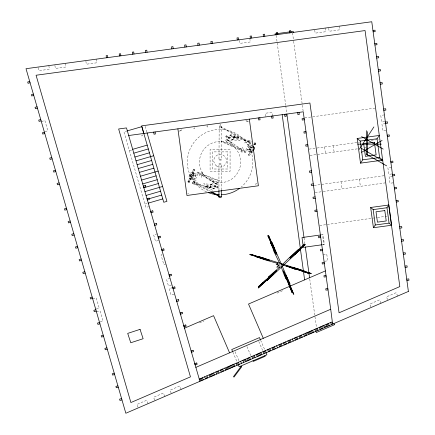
<?xml version="1.0" encoding="UTF-8"?>
<svg xmlns="http://www.w3.org/2000/svg" width="435" height="435" viewBox="0 0 435 435"><rect width="100%" height="100%" fill="white"/><g stroke="black" fill="none" stroke-linecap="round" stroke-linejoin="round"><path stroke-width="0.33" stroke-dasharray="2.17 1.63" d="M198.039 173.576L218.386 182.548L217.44 184.69L215.428 186.359L210.839 184.337L209.523 188.872L210.464 186.729L210.839 184.337L214.232 183.276L216.842 183.151L217.913 183.619M194.798 182.379L195.206 180.003L196.544 180.59M201.111 177.491L202.199 172.853L201.128 172.38L199.235 176.664M245.286 151.195L225.401 141.239L226.45 139.146L228.544 137.574L233.029 139.82L234.563 135.356L233.513 137.449L233.029 139.82L229.588 140.717L226.972 140.717L225.923 140.19M242.409 147.139L241.093 151.717L242.143 152.239L244.236 148.052M247.118 144.262L248.428 144.915L248.95 142.56M188.632 180.514L188.007 181.944L193.673 169.09L194.657 169.525L188.991 182.379L188.007 181.944L188.578 180.487L189.698 180.982L188.975 182.368L189.698 180.982M188.007 181.944L188.578 180.487M198.197 173.01L198.36 172.597L219.24 180.612L219.077 181.025L198.338 173.065L198.36 172.597M191.269 174.43L190.323 176.566L190.921 178.111L193.537 177.986L194.135 179.53L193.064 179.057L190.448 179.182L188.779 177.17L190.671 172.885L193.281 172.76L195.424 173.701L194.956 174.772L191.868 175.968L193.064 179.057L192.591 180.128L190.448 179.182L193.281 172.76L194.956 174.772L196.022 175.245L194.483 175.843L192.814 173.826L190.731 174.19L189.725 175.028L189.791 176.333L190.921 178.111L192.466 177.513L193.412 175.37L192.814 173.826M188.991 182.379L189.622 180.949M199.616 184.505L193.314 184.282L192.248 183.815L197.441 172.032L198.512 172.505L193.787 183.217L192.716 182.743L195.206 180.003M217.315 182.08L214.482 188.502L208.387 187.055L205.238 186.985L207.256 185.315L206.31 187.458M207.381 187.931L207.854 186.86L210.464 186.729M216.26 187.371L216.733 186.3M216.799 187.605L217.272 186.533M217.331 187.844L217.804 186.773M221.219 141.511L221.567 141.103L221.219 141.511L244.889 152.163L245.101 151.69L221.426 141.043M193.928 183.108L194.179 182.575M226.189 137.052L226.711 136.003M226.711 137.313L227.233 136.269M227.233 137.574L227.755 136.53M226.445 141.761L229.593 135.481L231.686 133.915L249.478 142.821M233.513 137.449L236.134 137.449L236.656 136.405M237.7 136.927L236.656 139.021L238.75 137.449L235.607 137.232L229.593 135.481L238.619 137.716M251.044 142.299L245.808 152.767L244.758 152.245L250 141.777L251.044 142.299L248.428 144.915M253.007 146.149L248.461 155.404L249.424 155.888L252.643 149.645M252.088 150.679L253.137 148.585L248.95 146.486M253.137 151.201L252.61 152.245L249.994 152.245L247.901 151.195L248.423 150.151L251.566 149.107L250.522 145.964L251.044 144.92L252.615 145.703M221.034 127.515L221.344 126.987M249.538 142.397L249.848 141.875M278.976 265.105L279.863 264.279L280.618 264.513M198.545 184.032L214.482 188.502L212.465 190.171L194.26 182.145M199.464 322.922L204.053 320.948M277.068 293.125L283.696 290.27M248.95 149.102L247.379 149.629L248.423 150.151L249.994 152.245L248.95 149.102L250.517 151.201L252.61 150.94L247.901 148.58M41.336 121.582L44.876 120.555L47.839 130.788L44.299 131.81M127.341 130.859L123.953 131.843L145.861 207.457L148.688 206.641M129.451 150.809L131.707 150.157M145.252 203.999L147.068 203.471M157.176 233.84L153.642 234.862L155.507 241.311L159.047 240.283M162.07 254.616L161.032 254.921L163.854 264.665L165.414 264.214M92.726 298.948L96.26 297.921L99.223 308.149L95.689 309.176M170.085 278.389L166.551 279.411L168.416 285.855L171.95 284.833M172.755 287.606L169.22 288.628L171.085 295.071L174.625 294.049M96.488 311.949L100.028 310.927L102.992 321.155L99.452 322.177M195.598 182.733L199.219 181.77M192.27 172.831C190.949 173.56 194.673 172.804 192.449 172.804M244.503 142.952L248.167 142.169M251.006 152.223C252.42 151.576 248.564 152.13 250.832 152.239M192.248 183.815L196.402 183.086M304.761 117.885L312.102 116.863M312.77 116.77L374.818 108.13M309.111 149.123L316.501 148.09M317.115 148.009L357.815 142.343M358.358 142.267L359.696 142.082M371.104 140.494L379.168 139.369M309.992 155.447L357.885 148.781M364.579 147.846L365.917 147.661M314.168 185.435L384.17 175.691M315.168 192.634L322.574 191.607M323.232 191.514L385.176 182.89M319.752 225.526L376.96 217.56M377.634 217.467L387.058 216.157M321.041 234.895L323.015 234.623L324.385 244.448L321.748 244.818M322.302 244.861L323.912 244.633L322.525 234.688M323.123 254.676L326.767 254.165L327.696 260.81L324.048 261.321M180.166 130.641L181.536 130.456L181.395 129.418M178.725 131.114L180.253 130.908L180.014 129.146M248.521 121.691L247.384 121.849L247.14 120.044M384.415 114.889L380.766 115.384L381.669 122.028L385.318 121.534M385.6 123.627L381.952 124.122L382.854 130.772L386.503 130.277M256.927 183.619L255.796 183.771L256.03 185.506M187.719 193.531L188.736 193.396M391.522 167.209L387.873 167.703L388.776 174.353L392.424 173.859M392.729 176.115L389.08 176.61L389.983 183.255L393.631 182.76M247.384 141.777L251.571 141.255M210.181 186.604L215.428 186.359M218.946 164.153L221.295 164.153M252.485 145.964L250.522 145.964L249.472 145.442L249.994 147.014L252.615 147.014L251.044 147.536L249.994 149.629L250.517 151.201M228.544 137.574L233.796 137.59M219.169 126.938L221.524 126.949M218.979 159.542L221.328 159.558M244.242 140.2L250.522 140.728M205.358 186.718L214.482 188.502M279.063 265.301L280.222 265.665M229.593 135.481L245.291 140.728M219.24 180.612L219.077 181.025M190.198 173.957L195.554 176.316M191.868 175.968L195.081 177.388M189.791 176.333L194.608 178.459M206.783 186.387L207.854 186.86M245.101 151.69L244.889 152.163M236.134 137.449L237.178 137.977M248.428 147.536L251.566 149.107M211.187 191.541L194.108 182.537L193.858 183.075L209.833 191.492M202.324 175.463L216.369 184.217L210.888 179.242L210.513 180.101L216.369 184.217M227.494 139.668L233.144 144.072L232.725 144.909L227.494 139.668L241.099 149.102M202.199 172.853L204.466 176.409M239.005 148.052L241.093 151.717M397.666 296.056L396.209 292.673L386.432 296.893L387.889 300.275M380.962 303.26L379.499 299.878L369.723 304.092L371.18 307.474M260.608 340.175L264.752 349.794M258.787 341.497L262.724 350.626M246.922 346.608L250.859 355.743M235.058 351.719L238.994 360.854M232.85 352.138L236.993 361.762M181.188 389.39L179.731 386.008L169.949 390.222L171.406 393.604M164.773 396.464L163.315 393.082L153.533 397.302L154.99 400.684M148.052 403.675L146.595 400.292L136.818 404.506L138.276 407.889M193.281 172.76L194.483 175.843M145.203 126.389L146.905 132.256M359.375 179.144L360.376 186.343M341.04 181.694L342.046 188.893M333.237 145.763L334.113 152.087M324.559 146.97L325.44 153.294M304.049 237.918L305.049 245.128M309.753 279.069L316.468 327.506M339.18 26.176L339.675 29.825L329.121 31.255L328.626 27.606M325.201 28.074L325.695 31.722L315.141 33.152L314.646 29.504M292.516 32.881L293.565 40.58M293.652 41.254L303.146 111.148M276.203 35.409L285.697 105.341M285.784 105.977L286.785 113.372M272.533 115.987L272.038 112.339L265.388 113.241L265.888 116.89M249.799 38.313L250.294 41.961L239.745 43.391L239.25 39.743M246.77 120.011L246.982 121.572L245.612 121.756L245.47 120.718M220.686 124.084L220.828 125.122L219.457 125.307L219.245 123.752M207.479 125.351L207.691 126.906L206.32 127.091L206.179 126.052M194.472 127.645L194.614 128.684L193.243 128.869L193.102 127.83M142.174 134.747L142.316 135.785L140.945 135.97L140.804 134.932M96.363 59.149L96.858 62.798L86.309 64.228L85.809 60.579M65.38 63.352L65.875 67.001L55.321 68.436L54.826 64.788M48.861 65.598L49.356 69.247L38.802 70.677L38.307 67.028M221.295 189.997L221.295 163.631L218.946 163.631L218.946 190.519M206.582 191.889A32.717 32.717 0 0 1 192.575 144.349A32.717 32.717 0 0 1 241.653 137.487A32.717 32.717 0 0 1 241.229 187.045M219.175 126.416L218.974 160.064L221.328 160.08L221.529 126.427L219.175 126.416M189.671 177.953L190.53 179.041L189.709 177.926M194.641 169.519L194.086 170.977L194.657 169.525M249.086 153.974L248.477 155.415L249.108 153.985M210.839 184.337L209.893 186.479L203.776 183.782L210.839 184.337M218.337 187.006L217.87 188.078L213.047 185.952L211.144 184.473L213.52 184.88L218.337 187.006M226.189 135.742L225.662 136.791L230.371 139.146L232.73 139.673L230.898 138.102L226.189 135.742M234.073 137.732L233.029 139.82L240.055 140.722L234.073 137.732M193.689 169.101L192.988 170.493L193.689 169.101M221.268 126.949L220.958 127.471L249.614 142.441L249.924 141.913L221.268 126.949M230.071 149.553L210.089 149.553L210.089 171.352L230.071 171.352L230.071 149.553M227.733 151.891L212.432 151.891L212.432 169.008L227.733 169.008L227.733 151.891M209.382 179.688A20.597 20.597 0 0 0 240.669 162.543A20.597 20.597 0 0 0 210.176 144.018A20.597 20.597 0 0 0 209.382 179.688M216.298 165.876A6.4 6.4 0 0 0 226.499 161.548A6.4 6.4 0 0 0 217.647 154.876A6.4 6.4 0 0 0 216.298 165.876"/><path stroke-width="0.65" d="M254.051 144.241L254.752 142.849L255.715 143.327L255.019 144.725M253.398 150.679L254.709 148.063L253.072 146.095M359.201 149.384L373.91 126.911M360.506 163.147L362.763 159.824L360.218 141.065L357.157 138.46L379.304 135.454L377.047 138.776L379.597 157.541L382.653 160.14L360.506 163.147L357.157 138.46M373.415 227.722L375.264 224.993L373.176 209.61L370.663 207.479L388.825 205.016L391.576 225.254L373.415 227.722L370.663 207.479M391.576 225.254L389.064 223.122L386.976 207.74L388.825 205.016M282.766 264.257C287.845 258.89 293.293 253.991 298.785 249.179L289.873 258.031L304.299 244.394L293.739 254.986L305.272 244.486L290.254 258.33L298.062 251.544C303.222 247.129 297.567 252.044 295.289 254.225L295.903 253.681L267.095 280.526L273.441 274.278L258.243 288.008L276.627 270.532L258.58 286.866L263.898 281.978A22.538 0.696 -42.8 0 1 258.618 286.54L259.771 285.425A33.903 1.044 -42.8 0 0 272.827 273.658C259.488 284.691 278.998 267.563 280.086 266.916L276.747 267.172L278.53 265.519M253.817 147.258L253.529 146.492M361.637 152.261L382.12 140.434M184.516 328.191L213.563 315.669L229.577 352.834M325.38 270.913L248.521 304.032L263.289 338.305M195.864 367.363L330.72 309.247L303.238 111.817L128.695 135.519M199.148 379.179L331.704 322.03L332.612 324.108L330.72 309.247M334.374 324.738L316.321 332.519L315.815 331.345M29.7 81.41L27.688 81.998L28.068 83.324L30.086 82.742M33.37 94.09L31.358 94.672L31.744 95.999L33.756 95.417M37.046 106.765L35.034 107.347L35.414 108.674L37.426 108.092M40.732 119.5L38.72 120.082L39.106 121.408L41.118 120.827M44.408 132.175L42.391 132.762L42.777 134.089L44.789 133.501M127.341 130.859L141.853 126.656L163.761 202.275L166.926 201.356L147.095 132.909M51.749 157.53L49.737 158.112L50.123 159.438L52.135 158.857M55.424 170.205L53.413 170.786L53.799 172.119L55.81 171.531M132.691 149.325L147.204 145.116M133.806 153.163L148.319 148.96M134.921 157.008L149.428 152.805M59.095 182.869L57.083 183.45L57.463 184.783L59.475 184.195M136.03 160.852L153.707 155.73M137.145 164.691L151.657 160.488M138.259 168.535L152.772 164.332M139.374 172.38L153.881 168.176M140.483 176.224L158.161 171.102M141.598 180.063L156.111 175.86M142.713 183.907L157.225 179.704M66.446 208.256L64.434 208.838L64.82 210.165L66.832 209.583M143.827 187.751L158.335 183.548M144.937 191.59L162.614 186.474M146.051 195.435L160.564 191.231M70.138 220.991L68.126 221.573L68.507 222.899L70.524 222.318M149.058 198.73L161.679 195.076M148.281 203.123L162.788 198.915M73.809 233.666L71.797 234.247L72.183 235.58L74.195 234.992M77.484 246.34L75.472 246.928L75.853 248.254L77.865 247.673M81.155 259.021L79.143 259.603L79.529 260.929L81.541 260.347M84.83 271.696L82.813 272.277L83.199 273.604L85.211 273.022M92.182 297.067L90.165 297.654L90.551 298.981L92.563 298.399M95.852 309.747L93.84 310.329L94.226 311.656L96.238 311.074M99.539 322.482L97.527 323.064L97.913 324.39L99.925 323.809M103.215 335.157L101.203 335.738L101.589 337.065L103.601 336.483M106.885 347.831L104.873 348.413L105.259 349.745L107.271 349.158M114.231 373.187L112.219 373.768L112.605 375.095L114.617 374.513M117.901 385.85L115.889 386.432L116.275 387.759L118.287 387.177M121.582 398.558L119.571 399.145L119.957 400.472L121.969 399.89M279.042 263.083L279.471 262.936L273.691 250.984L272.935 248.14L270.331 242.154L275.915 254.007L267.797 235.629L274.55 249.788L268.591 235.563L276.578 254.285L272.973 245.03C270.461 238.364 273.707 246.732 274.615 248.63L274.316 247.89L290.009 284.142L286.11 275.768L293.815 294.392L283.337 270.853L292.532 293.011L289.726 286.399A22.538 0.723 66.7 0 1 292.124 292.624L291.445 291.124A33.903 1.087 66.7 0 0 284.86 275.159L286.502 279.58C284.55 276.698 282.598 270.537 280.934 266.051M304.152 118.402L302.08 118.69L302.271 120.06L304.342 119.772M305.974 131.473L303.896 131.761L304.087 133.132L306.164 132.844M307.79 144.545L305.718 144.833L305.908 146.203L307.98 145.915M311.438 170.748L309.367 171.037L309.557 172.407L311.629 172.119M313.265 183.858L311.188 184.146L311.378 185.511L313.456 185.223M315.081 196.914L313.004 197.202L313.195 198.572L315.272 198.284M316.903 209.985L314.826 210.274L315.016 211.644L317.093 211.356M320.383 234.987L302.01 237.532L303.369 247.363L321.748 244.818M320.541 236.129L318.463 236.417L318.654 237.787L320.731 237.499M322.362 249.201L320.285 249.489L320.475 250.859L322.553 250.571M324.189 262.332L322.112 262.62L322.302 263.991L324.379 263.702M326.005 275.404L323.934 275.692L324.124 277.062L326.196 276.774M327.827 288.476L325.75 288.764L325.94 290.134L328.017 289.846M289.721 31.896L275.056 33.886L275.186 34.865M290.776 31.755L293.255 31.418L293.391 32.391M372.953 30.472L375.03 30.189L375.215 31.559L373.138 31.842M374.736 43.609L376.813 43.326L376.998 44.696L374.921 44.979M376.514 56.686L378.586 56.409L378.776 57.773L376.699 58.056M378.292 69.801L380.369 69.518L380.554 70.889L378.477 71.171M380.065 82.867L382.142 82.585L382.327 83.955L380.255 84.238M383.621 109.022L385.693 108.739L385.883 110.109L383.806 110.392M385.394 122.099L387.471 121.816L387.656 123.187L385.579 123.469M387.172 135.176L389.243 134.893L389.434 136.264L387.357 136.546M360.218 141.065L377.047 138.776M362.763 159.824L379.597 157.541M390.728 161.39L392.805 161.108L392.99 162.478L390.918 162.761M392.511 174.506L394.588 174.223L394.773 175.593L392.696 175.87M394.284 187.567L396.361 187.284L396.546 188.654L394.469 188.937M396.062 200.644L398.134 200.366L398.324 201.731L396.247 202.014M373.176 209.61L386.976 207.74M375.264 224.993L389.064 223.122M399.613 226.804L401.69 226.521L401.875 227.891L399.798 228.168M401.385 239.881L403.462 239.598L403.647 240.968L401.576 241.251M403.169 253.018L405.246 252.735L405.431 254.105L403.359 254.388M404.947 266.095L407.024 265.812L407.209 267.182L405.132 267.465M406.725 279.172L408.797 278.889L408.987 280.26L406.91 280.542M357.69 144.148L381.343 144.148M218.946 196.761L221.295 196.761M277.699 263.115L277.274 263.028L278.476 265.818M278.482 265.116L276.165 264.382L277.998 263.512L265.04 259.831L256.253 256.77L268.977 260.478L249.717 254.524L264.98 258.923L250.598 254.257L269.733 260.364L260.445 257.183C253.774 254.845 262.283 257.765 264.262 258.33L263.512 258.08L301.221 269.939L292.271 267.308L304.707 271.239L292.184 267.465L311.34 273.533L286.611 265.937L309.312 273.349L302.483 271.152A22.538 0.484 17.5 0 1 308.703 273.3L307.115 272.821A33.903 0.729 17.5 0 0 290.797 267.476L295.245 269.221L281.336 264.491M253.98 144.208L254.257 144.344M254.812 144.621L255.089 144.763M211.78 191.851L218.919 195.614M210.942 192.08L219.256 196.462M361.605 136.623L383.213 149.102M361.273 148.297L382.882 160.771M366.183 154.055L386.671 165.882M333.868 323.564L334.374 324.738M330.589 322.509L331.486 324.592M328.338 323.482L329.235 325.559M327.212 323.966L328.11 326.043M326.092 324.45L326.984 326.527M325.413 325.973L325.864 327.017M323.841 325.418L324.738 327.501M322.716 325.902L323.161 326.946M321.59 326.391L322.487 328.469M320.464 326.875L321.362 328.952M319.344 327.359L320.236 329.436M317.093 328.327L317.99 330.41M315.968 328.811L316.642 330.372M314.842 329.3L315.739 331.378M312.596 330.268L313.494 332.345M311.471 330.752L312.368 332.835M310.345 331.236L311.242 333.319M309.22 331.72L310.117 333.803M308.094 332.209L308.991 334.287M306.974 332.693L307.42 333.732M305.849 333.177L306.746 335.254M304.946 334.183L305.62 335.744M303.597 334.145L304.495 336.228M301.346 335.119L302.243 337.196M300.226 335.603L301.118 337.68M299.101 336.086L299.998 338.164M296.849 337.054L297.747 339.137M295.724 337.538L296.621 339.621M294.598 338.028L295.495 340.105M292.353 338.995L293.25 341.073M290.101 339.963L290.999 342.046M288.976 340.447L289.873 342.53M287.856 340.937L288.748 343.014M285.605 341.905L286.502 343.982M284.479 342.388L285.376 344.471M283.354 342.872L284.251 344.955M281.108 343.846L282 345.923M279.982 344.33L280.879 346.407M278.857 344.814L279.754 346.891M276.606 345.781L277.503 347.864M274.36 346.755L275.257 348.832M273.234 347.239L274.132 349.316M272.109 347.723L273.006 349.8M269.858 348.691L270.755 350.773M268.738 349.174L269.629 351.257M267.612 349.664L268.509 351.741M265.361 350.632L266.258 352.709M260.347 339.572L259.488 337.582L231.73 349.544L232.589 351.534M266.051 352.801L266.905 354.791L239.147 366.754L238.293 364.769M264.235 351.116L264.91 352.676M264.888 355.661L265.165 356.292L253.3 361.409L253.029 360.773M263.11 351.6L264.007 353.682M260.864 352.573L261.761 354.65M259.738 353.057L260.636 355.134M258.613 353.541L259.51 355.618M257.487 354.025L258.385 356.107M256.362 354.509L257.259 356.591M254.116 355.482L255.013 357.559M253.213 356.482L253.665 357.526M251.865 356.45L252.762 358.527M249.619 357.418L250.511 359.5M248.494 357.907L249.391 359.984M247.368 358.391L248.265 360.468M246.694 359.914L247.14 360.952M245.117 359.359L246.014 361.436M243.992 359.843L244.443 360.881M242.871 360.327L243.763 362.409M240.62 361.3L241.517 363.377M238.369 362.268L239.266 364.345M237.472 363.274L237.918 364.312M236.123 363.236L237.021 365.318M233.872 364.209L234.769 366.286M232.747 364.693L233.644 366.77M231.621 365.177L232.518 367.254M230.501 365.661L231.393 367.744M229.375 366.145L230.273 368.228M228.25 366.634L229.147 368.711M227.124 367.118L228.022 369.195M226.222 368.119L226.896 369.679M224.873 368.086L225.77 370.163M222.628 369.054L223.525 371.137M221.502 369.543L222.399 371.62M220.376 370.027L221.274 372.104M218.125 370.995L219.022 373.072M217.005 371.479L217.451 372.518M215.88 371.963L216.777 374.046M213.628 372.936L214.526 375.013M212.503 373.42L213.4 375.497M211.383 373.904L212.275 375.981M210.257 374.388L211.154 376.471M209.132 374.872L210.029 376.955M206.881 375.845L207.778 377.923M206.206 377.368L206.652 378.406M204.635 376.813L205.532 378.896M202.384 377.781L203.281 379.864M201.258 378.271L202.155 380.348M200.133 378.754L201.03 380.832M199.904 381.316L126.487 127.912L118.641 128.977L190.459 376.862L130.891 402.544L36.067 75.239L365.063 30.564L399.825 286.594L339.066 312.792L309.916 103.008L141.641 125.856L143.827 133.463M286.877 114.041L304 237.553M305.305 246.955L309.584 277.829M290.971 32.723L290.694 30.646L289.324 30.831L289.601 32.908M299.008 112.393L299.291 114.47L297.921 114.655L297.638 112.578M277.894 34.495L277.612 32.418L276.247 32.609L276.524 34.68M285.931 114.166L286.214 116.243L284.843 116.428L284.561 114.356M282.174 114.677L304.603 279.863M264.817 36.274L264.534 34.196L263.164 34.381L263.447 36.458M272.854 115.944L273.136 118.021L271.766 118.206L271.483 116.129M251.74 38.046L251.457 35.974L250.087 36.159L250.37 38.236M259.777 117.716L260.059 119.794L258.689 119.978L258.406 117.907M238.663 39.824L238.38 37.747L237.01 37.932L237.292 40.009M249.331 119.136L258.379 185.772L186.947 195.473L177.899 128.836M212.508 43.375L212.226 41.298L210.855 41.483L211.138 43.56M199.371 45.158L199.089 43.081L197.718 43.272L198.001 45.343M186.294 46.936L186.011 44.859L184.641 45.044L184.924 47.121M173.217 48.709L172.934 46.637L171.564 46.822L171.847 48.899M147.063 52.265L146.78 50.188L145.41 50.373L145.692 52.45M155.099 131.935L155.377 134.007L154.006 134.197L153.729 132.12M133.996 54.038L133.714 51.961L132.343 52.146L132.626 54.223M120.881 55.816L120.598 53.739L119.233 53.929L119.511 56.001M107.804 57.594L107.521 55.517L106.151 55.702L106.434 57.779M367.493 131.642L367.493 155.3M366.607 130.641L366.607 154.3M221.295 190.519L221.295 197.283L218.946 197.283L218.946 190.519M239.674 188.279A32.717 32.717 0 0 1 221.312 194.777M219.343 194.793A32.717 32.717 0 0 1 208.414 192.651M289.351 285.322L288.465 283.294L289.351 285.322M241.164 366.324L233.448 376.683L233.997 377.096L241.719 366.738L241.164 366.324M266.454 279.694L264.725 281.249L266.454 279.694M408.389 291.434L125.84 413.25L26.013 68.697L371.767 21.75L408.389 291.434M140.059 329.36L127.705 333.395L130.766 342.753L143.12 338.718L140.059 329.36M145.42 185.43L143.403 186.011L143.789 187.338L145.801 186.756L145.42 185.43M149.085 198.11L147.073 198.692L147.46 200.018L149.471 199.437L149.085 198.11M152.761 210.817L150.749 211.399L151.135 212.731L153.147 212.149L152.761 210.817M156.431 223.498L154.42 224.079L154.8 225.406L156.812 224.824L156.431 223.498M160.107 236.21L158.095 236.792L158.476 238.119L160.493 237.537L160.107 236.21M163.772 248.874L161.755 249.456L162.141 250.783L164.153 250.201L163.772 248.874M171.102 274.229L169.09 274.811L169.476 276.143L171.488 275.556L171.102 274.229M174.772 286.91L172.76 287.491L173.141 288.818L175.158 288.236L174.772 286.91M178.437 299.584L176.425 300.166L176.811 301.498L178.823 300.917L178.437 299.584M182.118 312.297L180.101 312.879L180.487 314.206L182.499 313.624L182.118 312.297M185.778 324.961L183.766 325.549L184.152 326.875L186.164 326.293L185.778 324.961M193.113 350.322L191.101 350.904L191.487 352.23L193.499 351.649L193.113 350.322M196.783 362.997L194.766 363.578L195.152 364.905L197.164 364.323L196.783 362.997M374.41 142.245L363.682 143.702L365.4 156.355L376.128 154.898L374.41 142.245M384.812 210.583L376.019 211.774L377.428 222.154L386.22 220.958L384.812 210.583M300.52 270.467L299.323 270.108L301.471 270.815L300.52 270.467"/></g></svg>
